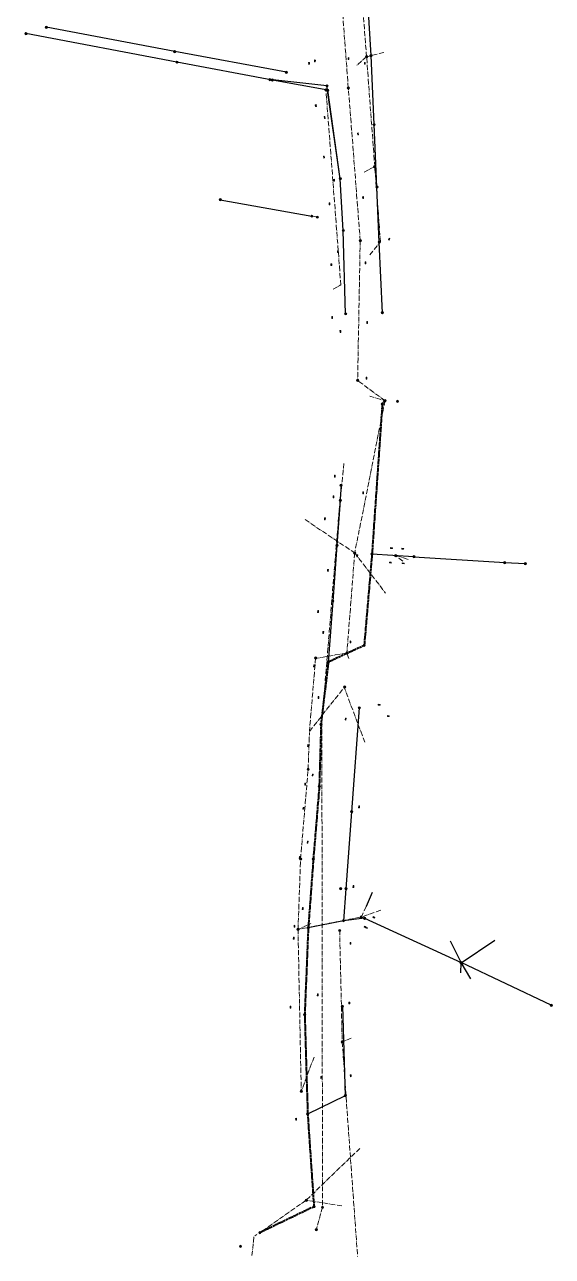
# Model space of a CAD drawing. Header units: metres. Extents: x 105014 to 106175, y 111717 to 118146.
# Drawn here: x 105265 to 105544, y 111717 to 112367 of the extents above; entities that cross this region are included whole.
import ezdxf

# ---------------------------------------------------------------- set-up
doc = ezdxf.new("R2010")
doc.units = ezdxf.units.M
doc.linetypes.add('DASHDOT', pattern=[3.556, 2.54, -0.508, 0, -0.508])
doc.linetypes.add('DASHED', pattern=[1.524, 1.27, -0.254])
for name, color, linetype, lineweight in [('35-RH-PLUV-COLECTOR', 96, 'CONTINUOUS', 30), ('35-RH-PLUV-INTERCEPTOR', 3, 'DASHED', 40), ('35-RH-PLUV-NODOS', 94, 'CONTINUOUS', 13), ('35-RH-PLUV-RETIRO', 8, 'DASHDOT', 13)]:
    doc.layers.add(name, color=color, linetype=linetype, lineweight=lineweight)

# ---------------------------------------------------------------- blocks, each defined once
blk = doc.blocks.new('POZO_PLUV')
for p, q in [((-0.42, -0.42), (0.42, 0.42)), ((-0.42, 0.42), (0.42, -0.42))]:
    blk.add_line(p, q)
blk.add_circle((0, 0), 0.6)
blk = doc.blocks.new('SUMIDERO')
for p, q in [((-0.25, -0.2), (-0.25, 0.2)), ((0, -0.2), (0, 0.2)), ((0.25, -0.2), (0.25, 0.2))]:
    blk.add_line(p, q)
blk.add_lwpolyline([(-0.5, -0.2), (0.5, -0.2), (0.5, 0.2), (-0.5, 0.2)], close=True)

msp = doc.modelspace()

# ---------------------------------------------------------------- linework, layer by layer
at = {"layer": '35-RH-PLUV-COLECTOR'}
for points in [[(105448.1914, 112351.0878), (105446.2154, 112385.7276)], [(105448.1914, 112351.0878), (105446.2154, 112385.7276)], [(105345.805, 112347.617), (105266.091, 112362.734)], [(105344.619, 112353.236), (105344.619, 112353.236), (105276.805, 112366.017)], [(105403.562, 112342.324), (105344.619, 112353.236)], [(105449.8512, 112314.7036), (105448.1914, 112351.0878)], [(105449.8512, 112314.7036), (105448.1914, 112351.0878)], [(105396.15, 112338.16), (105345.805, 112347.617)], [(105424.8994, 112335.1395), (105394.8079, 112338.4121)], [(105425.3853, 112332.7754), (105396.15, 112338.16)], [(105431.9899, 112286.1011), (105424.8994, 112335.1395)], [(105431.9899, 112286.1011), (105425.3853, 112332.7754)], [(105451.3249, 112281.6856), (105449.8512, 112314.7036)], [(105451.3249, 112281.6856), (105449.8512, 112314.7036)], [(105433.526, 112258.8036), (105431.9899, 112286.1011)], [(105433.526, 112258.8036), (105431.9899, 112286.1011)], [(105452.5323, 112252.6777), (105451.3249, 112281.6856)], [(105452.5323, 112252.6777), (105451.3249, 112281.6856)], [(105368.668, 112275.0489), (105416.9769, 112266.3835)], [(105434.7519, 112214.8238), (105433.526, 112258.8036)], [(105434.7519, 112214.8238), (105433.526, 112258.8036)], [(105454.1709, 112215.3985), (105452.5323, 112252.6777)], [(105454.1709, 112215.3985), (105452.5323, 112252.6777)], [(105432.3653, 112124.3567), (105430.2412, 112092.6329)], [(105431.9361, 112116.3531), (105430.2412, 112092.6329)], [(105430.2412, 112092.6329), (105428.0138, 112063.2613)], [(105430.2412, 112092.6329), (105428.0138, 112063.2613)], [(105470.8588, 112086.6893), (105448.6913, 112088.0598)], [(105470.8588, 112086.6893), (105448.6913, 112088.0598)], [(105470.8588, 112086.6893), (105518.7848, 112083.5974)], [(105518.7848, 112083.5974), (105529.601, 112083.005)], [(105428.0138, 112063.2613), (105425.6671, 112031.0598)], [(105428.0138, 112063.2613), (105425.6671, 112031.0598)], [(105441.9983, 112006.9449), (105437.9302, 111952.1233)], [(105441.9983, 112006.9449), (105437.9302, 111952.1233)], [(105437.9407, 111952.0918), (105434.9904, 111911.4564)], [(105437.9407, 111952.0918), (105434.9904, 111911.4564)], [(105434.9904, 111911.4564), (105433.67, 111894.5755)], [(105434.9904, 111911.4564), (105433.67, 111894.5755)], [(105448.7548, 111909.5263), (105445.5756, 111902.1091)], [(105444.83, 111895.86), (105433.67, 111894.5755)], [(105444.83, 111895.86), (105433.67, 111894.5755)], [(105444.8267, 111895.864), (105495.708, 111872.499)], [(105433.67, 111894.5755), (105415.0664, 111890.9199)], [(105433.67, 111894.5755), (105415.0664, 111890.9199)], [(105489.8842, 111883.955), (105495.729, 111872.365)], [(105495.5261, 111867.1343), (105495.729, 111872.365), (105513.4497, 111884.2668)], [(105500.8978, 111864.0125), (105495.708, 111872.499)], [(105543.292, 111849.996), (105495.708, 111872.499)], [(105433.0972, 111849.4345), (105434.5904, 111802.2526)], [(105433.0972, 111849.4345), (105434.5904, 111802.2526)], [(105434.5904, 111802.2526), (105414.7581, 111792.5432)], [(105434.5904, 111802.2526), (105414.7581, 111792.5432)]]:
    msp.add_lwpolyline(points, dxfattribs=at)
at = {"layer": '35-RH-PLUV-INTERCEPTOR'}
for points in [[(105455.6209, 112169.0459), (105454.1443, 112167.2811)], [(105455.6209, 112169.0459), (105454.1443, 112167.2811)], [(105454.1443, 112167.2811), (105448.6913, 112088.0598)], [(105454.1443, 112167.2811), (105448.6913, 112088.0598)], [(105448.6913, 112088.0598), (105444.5951, 112039.8389)], [(105448.6913, 112088.0598), (105444.5951, 112039.8389)], [(105444.5951, 112039.8389), (105425.6671, 112031.0598)], [(105444.5951, 112039.8389), (105425.6671, 112031.0598)], [(105425.6671, 112031.0598), (105421.8064, 111998.2732)], [(105425.6671, 112031.0598), (105421.8064, 111998.2732)], [(105421.8064, 111998.2732), (105420.8928, 111965.5209)], [(105421.8064, 111998.2732), (105420.8928, 111965.5209)], [(105420.8928, 111965.5209), (105417.7561, 111927.1842)], [(105420.8928, 111965.5209), (105417.7561, 111927.1842)], [(105417.7561, 111927.1842), (105415.0664, 111890.9199)], [(105417.7561, 111927.1842), (105415.0664, 111890.9199)], [(105415.0644, 111890.9179), (105413.1865, 111844.9683)], [(105415.0644, 111890.9179), (105413.1865, 111844.9683)], [(105413.1865, 111844.9683), (105414.7581, 111792.5432)], [(105413.1865, 111844.9683), (105414.7581, 111792.5432)], [(105414.7581, 111792.5432), (105418.0671, 111743.7161)], [(105418.0671, 111743.7161), (105389.5205, 111729.9647)]]:
    msp.add_lwpolyline(points, dxfattribs=at)
at = {"layer": '35-RH-PLUV-RETIRO'}
for points in [[(105436.204, 112334.0446), (105427.9842, 112442.2704), (105423.0785, 112532.8965)], [(105445.8469, 112350.5038), (105443.113, 112385.5473)], [(105444.5776, 112289.6456), (105450.1717, 112292.5202), (105445.8469, 112350.5038), (105440.391, 112345.6559)], [(105454.941, 112352.7621), (105445.8469, 112350.5038)], [(105432.2809, 112230.0736), (105424.4084, 112332.9187)], [(105442.4944, 112253.4987), (105436.2296, 112334.2504)], [(105453.1912, 112252.6452), (105450.1717, 112292.5202)], [(105416.9769, 112266.3834), (105419.9399, 112265.852)], [(105442.4944, 112253.4987), (105441.1268, 112179.674)], [(105447.5228, 112245.9109), (105452.5902, 112252.0441)], [(105428.2067, 112227.9061), (105432.2809, 112230.0736)], [(105455.5772, 112169.0035), (105441.1268, 112179.674)], [(105455.5772, 112169.0035), (105439.5869, 112088.6584)], [(105447.4952, 112171.3466), (105455.6209, 112169.0459)], [(105431.4372, 112111.5678), (105433.926, 112136.186)], [(105422.2629, 111999.3758), (105431.4372, 112111.5678)], [(105413.4069, 112106.2447), (105439.5869, 112088.6584)], [(105439.5869, 112088.6584), (105435.4663, 112035.8549)], [(105439.5869, 112088.6584), (105455.8977, 112067.4346)], [(105464.9001, 112084.3537), (105461.2702, 112087.2806), (105468.1583, 112085.138)], [(105461.2702, 112087.2806), (105470.8588, 112086.6893)], [(105418.9677, 112033.1774), (105415.705, 111994.715)], [(105436.5269, 112032.949), (105435.4663, 112035.8549), (105419.794, 112033.1748)], [(105415.705, 111994.4905), (105434.2431, 112017.9542)], [(105444.9512, 111988.7459), (105434.2058, 112017.3344)], [(105422.2629, 111999.3758), (105422.5905, 111743.3905)], [(105415.025, 111974.4621), (105415.705, 111993.865)], [(105409.6772, 111889.9886), (105411.0178, 111927.1588), (105415.025, 111974.4621)], [(105445.5756, 111902.1091), (105443.2173, 111896.607)], [(105443.0073, 111896.5326), (105409.6772, 111889.9886), (105416.4448, 111893.0818)], [(105453.2906, 111900.1758), (105443.0073, 111896.5326)], [(105445.1395, 111895.199), (105443.0073, 111896.5326)], [(105444.8267, 111895.864), (105443.2173, 111896.607)], [(105409.6772, 111889.9886), (105411.3825, 111804.5684)], [(105431.6617, 111889.4464), (105432.9829, 111830.6355), (105441.0985, 111717.4881)], [(105431.6617, 111889.4464), (105431.6617, 111889.4464)], [(105437.6923, 111832.5624), (105432.9829, 111830.6355)], [(105418.1558, 111822.6814), (105411.3825, 111804.5684)], [(105442.2719, 111774.4824), (105414.0142, 111747.0953)], [(105414.0142, 111747.0953), (105389.5205, 111729.9647)], [(105432.8743, 111744.1614), (105414.0142, 111747.0953)], [(105422.5905, 111743.3905), (105419.5689, 111732.4057)], [(105386.4232, 111727.7595), (105385.3781, 111717.854)], [(105391.06, 111731.0262), (105386.9361, 111728.3798)]]:
    msp.add_lwpolyline(points, dxfattribs=at)

# ---------------------------------------------------------------- block references
at = {"layer": '35-RH-PLUV-NODOS'}
for name, p, rotation in [('POZO_PLUV', (105266.091, 112362.734), 262), ('POZO_PLUV', (105276.805, 112366.017), 262), ('POZO_PLUV', (105344.619, 112353.236), 262), ('SUMIDERO', (105436.3391, 112349.5067), 272.9), ('SUMIDERO', (105436.3391, 112349.5067), 272.9), ('SUMIDERO', (105436.3391, 112349.5067), 272.9), ('POZO_PLUV', (105448.1914, 112351.0878), 278), ('POZO_PLUV', (105448.1914, 112351.0878), 278), ('POZO_PLUV', (105345.805, 112347.617), 262), ('SUMIDERO', (105415.5224, 112346.9959), 278.2), ('SUMIDERO', (105418.5898, 112348.2775), 263.5), ('SUMIDERO', (105418.5898, 112348.2775), 263.5), ('SUMIDERO', (105444.958, 112347.0033), 272.9), ('SUMIDERO', (105444.958, 112347.0033), 272.9), ('POZO_PLUV', (105394.8079, 112338.4121), 278), ('POZO_PLUV', (105396.15, 112338.16), 278), ('POZO_PLUV', (105403.562, 112342.324), 270), ('POZO_PLUV', (105424.8994, 112335.1395), 278), ('POZO_PLUV', (105425.3853, 112332.7754), 278), ('SUMIDERO', (105419.0713, 112324.7075), 279), ('SUMIDERO', (105423.7011, 112318.4458), 279), ('SUMIDERO', (105423.7011, 112318.4458), 279), ('POZO_PLUV', (105449.8512, 112314.7036), 278), ('POZO_PLUV', (105449.8512, 112314.7036), 278), ('SUMIDERO', (105441.3852, 112309.7636), 100.4), ('SUMIDERO', (105441.3852, 112309.7636), 100.4), ('SUMIDERO', (105441.3852, 112309.7636), 100.4), ('SUMIDERO', (105423.3496, 112297.5439), 278.7), ('SUMIDERO', (105428.7026, 112285.3203), 276.8), ('SUMIDERO', (105428.7026, 112285.3203), 276.8), ('POZO_PLUV', (105431.9899, 112286.1011), 270), ('POZO_PLUV', (105431.9899, 112286.1011), 270), ('POZO_PLUV', (105451.32, 112281.69), 270), ('POZO_PLUV', (105451.32, 112281.69), 270), ('POZO_PLUV', (105368.668, 112275.0489), 270), ('SUMIDERO', (105426.2835, 112272.8954), 274.5), ('SUMIDERO', (105444.0056, 112276.1524), 273.3), ('SUMIDERO', (105444.0056, 112276.1524), 273.3), ('SUMIDERO', (105444.0056, 112276.1524), 273.3), ('POZO_PLUV', (105416.9769, 112266.3834), 83.9), ('POZO_PLUV', (105416.9769, 112266.3834), 83.9), ('POZO_PLUV', (105416.9769, 112266.3834), 270), ('POZO_PLUV', (105416.9769, 112266.3834), 270), ('POZO_PLUV', (105433.526, 112258.8036), 270), ('POZO_PLUV', (105433.526, 112258.8036), 270), ('POZO_PLUV', (105452.5509, 112252.6745), 270), ('POZO_PLUV', (105452.5509, 112252.6745), 270), ('SUMIDERO', (105457.7842, 112254.2633), 242.8), ('SUMIDERO', (105430.737, 112247.6647), 272.2), ('SUMIDERO', (105430.737, 112247.6647), 272.2), ('SUMIDERO', (105427.252, 112240.7649), 271), ('SUMIDERO', (105427.252, 112240.7649), 271), ('SUMIDERO', (105445.2997, 112241.7587), 270.7), ('SUMIDERO', (105445.2997, 112241.7587), 270.7), ('SUMIDERO', (105445.2997, 112241.7587), 270.7), ('SUMIDERO', (105427.6683, 112212.934), 271), ('SUMIDERO', (105427.6683, 112212.934), 271), ('POZO_PLUV', (105434.7519, 112214.8238), 1.2), ('POZO_PLUV', (105434.7519, 112214.8238), 1.2), ('POZO_PLUV', (105434.7519, 112214.8238), 1.2), ('POZO_PLUV', (105434.7519, 112214.8238), 1.2), ('POZO_PLUV', (105434.7519, 112214.8238), 270), ('POZO_PLUV', (105434.7519, 112214.8238), 270), ('POZO_PLUV', (105454.1523, 112215.4017), 2.2), ('POZO_PLUV', (105454.1523, 112215.4017), 2.2), ('POZO_PLUV', (105454.1709, 112215.3985), 270), ('POZO_PLUV', (105454.1709, 112215.3985), 270), ('SUMIDERO', (105446.2184, 112210.2895), 90.5), ('SUMIDERO', (105446.2184, 112210.2895), 90.5), ('SUMIDERO', (105446.2184, 112210.2895), 90.5), ('SUMIDERO', (105432.03, 112205.535), 91.2), ('SUMIDERO', (105432.03, 112205.535), 91.2), ('SUMIDERO', (105445.8082, 112180.8605), 268.7), ('POZO_PLUV', (105454.1443, 112167.2811), 270), ('POZO_PLUV', (105454.1443, 112167.2811), 270), ('POZO_PLUV', (105455.6209, 112169.0459), 270), ('POZO_PLUV', (105462.1655, 112168.5968), 270), ('SUMIDERO', (105429.1265, 112129.138), 265.9), ('POZO_PLUV', (105432.3653, 112124.3567), 172), ('POZO_PLUV', (105432.3653, 112124.3567), 270), ('SUMIDERO', (105428.3701, 112118.2688), 265.9), ('POZO_PLUV', (105431.9361, 112116.3531), 175.9), ('POZO_PLUV', (105431.9361, 112116.3531), 270), ('SUMIDERO', (105444.0418, 112120.4052), 85.9), ('SUMIDERO', (105444.0418, 112120.4052), 85.9), ('SUMIDERO', (105423.8853, 112106.6454), 265.6), ('SUMIDERO', (105423.8853, 112106.6454), 265.6), ('POZO_PLUV', (105430.2412, 112092.6329), 270), ('POZO_PLUV', (105430.2412, 112092.6329), 270), ('SUMIDERO', (105458.9977, 112091.2627), 356.7), ('SUMIDERO', (105464.9294, 112090.8919), 356.7), ('POZO_PLUV', (105439.5869, 112088.6584), 354.5), ('POZO_PLUV', (105439.5869, 112088.6584), 354.5), ('SUMIDERO', (105440.9355, 112087.1103), 265.6), ('SUMIDERO', (105440.9355, 112087.1103), 265.6), ('POZO_PLUV', (105448.6913, 112088.0598), 270), ('POZO_PLUV', (105448.6913, 112088.0598), 270), ('SUMIDERO', (105458.3965, 112083.5843), 356.5), ('SUMIDERO', (105465.1921, 112083.1842), 356.5), ('POZO_PLUV', (105470.8588, 112086.6893), 270), ('POZO_PLUV', (105470.8588, 112086.6893), 270), ('POZO_PLUV', (105518.7848, 112083.5974), 270), ('POZO_PLUV', (105529.601, 112083.005), 270), ('SUMIDERO', (105425.4643, 112079.457), 265.7), ('SUMIDERO', (105425.4643, 112079.457), 265.7), ('POZO_PLUV', (105428.0138, 112063.2613), 270), ('POZO_PLUV', (105428.0138, 112063.2613), 270), ('SUMIDERO', (105420.2344, 112057.7478), 265.7), ('SUMIDERO', (105420.2344, 112057.7478), 265.7), ('SUMIDERO', (105423.0182, 112046.6618), 265.9), ('SUMIDERO', (105423.0182, 112046.6618), 265.9), ('SUMIDERO', (105437.3524, 112041.6988), 265.5), ('SUMIDERO', (105437.3524, 112041.6988), 265.5), ('POZO_PLUV', (105444.5951, 112039.8389), 270), ('POZO_PLUV', (105444.5951, 112039.8389), 270), ('POZO_PLUV', (105425.6671, 112031.0598), 270), ('POZO_PLUV', (105425.6671, 112031.0598), 270), ('SUMIDERO', (105418.0977, 112029.0833), 265.9), ('SUMIDERO', (105418.0977, 112029.0833), 265.9), ('SUMIDERO', (105420.4642, 112012.4032), 265), ('SUMIDERO', (105420.4642, 112012.4032), 265), ('POZO_PLUV', (105441.9983, 112006.9449), 175.9), ('POZO_PLUV', (105441.9983, 112006.9449), 175.9), ('POZO_PLUV', (105441.9983, 112006.9449), 270), ('POZO_PLUV', (105441.9983, 112006.9449), 270), ('SUMIDERO', (105452.5407, 112008.592), 356.3), ('SUMIDERO', (105452.5407, 112008.592), 356.3), ('POZO_PLUV', (105421.8064, 111998.2732), 270), ('POZO_PLUV', (105421.8064, 111998.2732), 270), ('SUMIDERO', (105434.8177, 112001.0074), 85), ('SUMIDERO', (105434.8177, 112001.0074), 85), ('SUMIDERO', (105457.3288, 112002.6075), 356.3), ('SUMIDERO', (105414.9675, 111986.9947), 266.1), ('SUMIDERO', (105413.4385, 111966.6632), 266.1), ('SUMIDERO', (105417.4, 111971.5046), 266.1), ('SUMIDERO', (105417.4, 111971.5046), 266.1), ('POZO_PLUV', (105420.8928, 111965.5209), 270), ('POZO_PLUV', (105420.8928, 111965.5209), 270), ('SUMIDERO', (105412.4852, 111953.8927), 266.1), ('SUMIDERO', (105441.8834, 111954.668), 85.9), ('SUMIDERO', (105441.8834, 111954.668), 85.9), ('POZO_PLUV', (105437.9302, 111952.1233), 270), ('POZO_PLUV', (105437.9302, 111952.1233), 270), ('SUMIDERO', (105414.7612, 111936.0522), 266.1), ('SUMIDERO', (105414.7612, 111936.0522), 266.1), ('SUMIDERO', (105410.5501, 111927.9858), 266.1), ('POZO_PLUV', (105417.7565, 111927.1895), 270), ('POZO_PLUV', (105417.7565, 111927.1895), 270), ('POZO_PLUV', (105434.9904, 111911.4564), 270), ('POZO_PLUV', (105434.9904, 111911.4564), 270), ('SUMIDERO', (105438.9016, 111912.6863), 86.5), ('SUMIDERO', (105438.9016, 111912.6863), 86.5), ('SUMIDERO', (105412.1451, 111901.075), 265.7), ('SUMIDERO', (105412.1451, 111901.075), 265.7), ('POZO_PLUV', (105433.67, 111894.5755), 270), ('POZO_PLUV', (105433.67, 111894.5755), 270), ('POZO_PLUV', (105444.83, 111895.86), 270), ('POZO_PLUV', (105444.83, 111895.86), 270), ('SUMIDERO', (105449.6829, 111896.3946), 333.6), ('SUMIDERO', (105449.6829, 111896.3946), 333.6), ('SUMIDERO', (105407.8449, 111891.6547), 265.8), ('POZO_PLUV', (105415.0644, 111890.9179), 270), ('POZO_PLUV', (105415.0644, 111890.9179), 270), ('SUMIDERO', (105445.0727, 111891.2462), 334.1), ('SUMIDERO', (105445.8112, 111890.8689), 334.1), ('SUMIDERO', (105407.3949, 111885.4063), 265.8), ('SUMIDERO', (105437.4034, 111882.6626), 88), ('SUMIDERO', (105437.4034, 111882.6626), 88), ('POZO_PLUV', (105495.708, 111872.499), 270), ('SUMIDERO', (105420.0821, 111855.4713), 268), ('SUMIDERO', (105420.0821, 111855.4713), 268), ('SUMIDERO', (105405.6883, 111848.937), 269.6), ('SUMIDERO', (105405.6883, 111848.937), 269.6), ('POZO_PLUV', (105433.0972, 111849.4345), 181.9), ('POZO_PLUV', (105433.0972, 111849.4345), 181.9), ('POZO_PLUV', (105433.0972, 111849.4345), 270), ('POZO_PLUV', (105433.0972, 111849.4345), 270), ('SUMIDERO', (105436.7368, 111851.2034), 90), ('SUMIDERO', (105436.7368, 111851.2034), 90), ('POZO_PLUV', (105543.292, 111849.996), 270), ('POZO_PLUV', (105413.1865, 111844.9683), 270), ('POZO_PLUV', (105413.1865, 111844.9683), 270), ('SUMIDERO', (105421.9488, 111811.9361), 94.3), ('SUMIDERO', (105421.9488, 111811.9361), 94.3), ('SUMIDERO', (105437.4779, 111812.815), 92.3), ('SUMIDERO', (105437.4779, 111812.815), 92.3), ('POZO_PLUV', (105434.5904, 111802.2526), 270), ('POZO_PLUV', (105434.5904, 111802.2526), 270), ('POZO_PLUV', (105414.7581, 111792.5432), 270), ('POZO_PLUV', (105414.7581, 111792.5432), 270), ('SUMIDERO', (105408.6421, 111789.833), 274.3), ('SUMIDERO', (105408.6421, 111789.833), 274.3), ('POZO_PLUV', (105418.0671, 111743.7161), 270), ('POZO_PLUV', (105389.5205, 111729.9647), 270), ('POZO_PLUV', (105379.321, 111722.8313), 270)]:
    msp.add_blockref(name, p, dxfattribs=dict(at, rotation=rotation))
for p in [(105445.8469, 112350.5038), (105445.8469, 112350.5038), (105424.4084, 112332.9187), (105436.204, 112334.0446), (105436.204, 112334.0446), (105450.1717, 112292.5202), (105450.1717, 112292.5202), (105419.9399, 112265.852), (105442.4944, 112253.4987), (105442.4944, 112253.4987), (105441.1268, 112179.674), (105439.5869, 112088.6584), (105439.5869, 112088.6584), (105461.2702, 112087.2806), (105418.9677, 112033.1774), (105435.4663, 112035.8549), (105435.4663, 112035.8549), (105435.4663, 112035.8549), (105435.4663, 112035.8549), (105434.2431, 112017.9542), (105434.2431, 112017.9542), (105415.025, 111974.4621), (105415.025, 111974.4621), (105415.025, 111974.4621), (105415.025, 111974.4621), (105411.0178, 111927.1588), (105411.0178, 111927.1588), (105411.0178, 111927.1588), (105411.0178, 111927.1588), (105432.2213, 111911.4747), (105432.2213, 111911.4747), (105443.0073, 111896.5326), (105409.6772, 111889.9886), (105409.6772, 111889.9886), (105409.6772, 111889.9886), (105409.6772, 111889.9886), (105431.6617, 111889.4464), (105431.6617, 111889.4464), (105432.9829, 111830.6355), (105411.3825, 111804.5684), (105411.3825, 111804.5684), (105411.3825, 111804.5684), (105411.3825, 111804.5684), (105414.0142, 111747.0953), (105414.0142, 111747.0953), (105414.0142, 111747.0953), (105414.0142, 111747.0953), (105422.5905, 111743.3905), (105419.3708, 111731.5409)]:
    msp.add_blockref('POZO_PLUV', p, dxfattribs=at)

doc.saveas('drawing.dxf')
